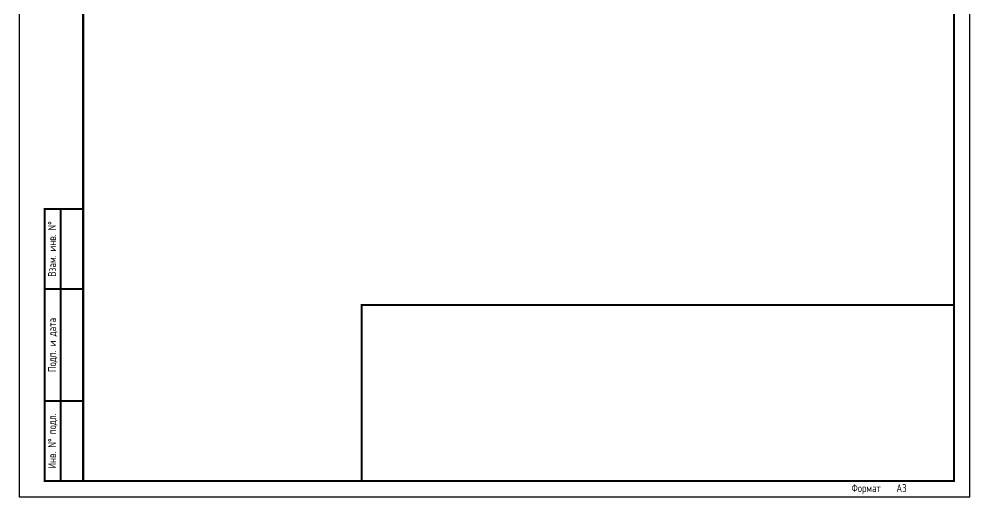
# Model space of a CAD drawing. Header units: millimetres. Extents: x -559267 to 5835, y 0 to 209897.
# Drawn here: x 1043 to 2231, y 2546 to 3143 of the extents above; entities that cross this region are included whole.
import ezdxf
from ezdxf.enums import TextEntityAlignment as Align

# ---------------------------------------------------------------- set-up
doc = ezdxf.new("R2010")
doc.units = ezdxf.units.MM
doc.layers.add('0_UNC Defpoints ЭОМ', color=6, linetype='Continuous', plot=False)
doc.layers.add('0_Рамка', color=7, linetype='Continuous')
doc.styles.add('СПДС', font='isocpeur.ttf', dxfattribs={"width": 0.8, "height": 2.5})

# ---------------------------------------------------------------- blocks, each defined once
blk = doc.blocks.new('*U207')
at = {"layer": '0_Рамка', "const_width": 0.7}
for points in [[(20, 5), (292, 5), (292, 415), (20, 415)], [(8, 5), (20, 5), (20, 90), (8, 90)]]:
    blk.add_lwpolyline(points, close=True, dxfattribs=at)
for points in [[(13, 5), (13, 90)], [(20, 65), (8, 65)], [(20, 30), (8, 30)]]:
    blk.add_lwpolyline(points, dxfattribs=at)
at = {"layer": 'Defpoints'}
blk.add_lwpolyline([(0, 0), (297, 0), (297, 420), (0, 420)], close=True, dxfattribs=at)
at = {"layer": 'Defpoints', "color": 251, "true_color": 0x636466, "const_width": 0.7}
blk.add_lwpolyline([(107, 60), (107, 5), (292, 5), (292, 60)], close=True, dxfattribs=at)
at = {"layer": '0_Рамка', "style": 'СПДС', "width": 0.8}
for s, p in [('Взам. инв. N%%D', (12.33, 77.5)), ('Подп. и дата', (12.33, 47.5)), ('Инв. N%%D подл.', (12.33, 17.5))]:
    blk.add_text(s, height=2.5, rotation=90, dxfattribs=at).set_placement(p, align=Align.BOTTOM_CENTER)
blk.add_text('Формат', height=2.5, dxfattribs=at).set_placement((260, 1.5))
blk.add_attdef('ФОРМАТ', (274, 1.5), '', height=2.5, dxfattribs=at)

msp = doc.modelspace()

# ---------------------------------------------------------------- block references
at = {"layer": '0_UNC Defpoints ЭОМ', "xscale": 4, "yscale": 4, "zscale": 4}
msp.add_blockref('*U207', (1042.7, 2545.8), dxfattribs=at).add_auto_attribs({'ФОРМАТ': 'А3'})

doc.saveas('drawing.dxf')
